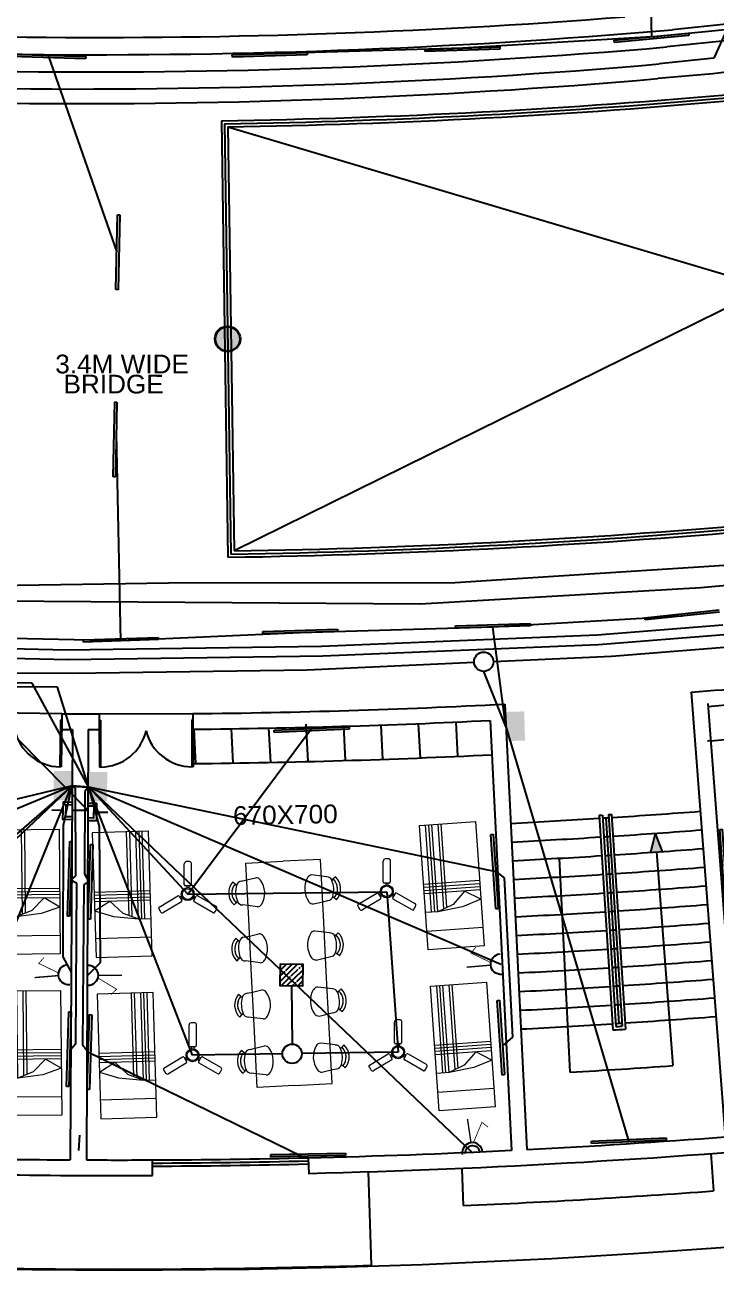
# Model space of a CAD drawing. Header units: inches. Extents: x -221585 to 401252, y -284294 to 332380.
# Drawn here: x 135218 to 136326, y 27239 to 29236 of the extents above; entities that cross this region are included whole.
import ezdxf
from ezdxf.enums import TextEntityAlignment as Align

# ---------------------------------------------------------------- set-up
doc = ezdxf.new("R2010")
doc.units = ezdxf.units.IN
doc.header["$MEASUREMENT"] = 0
doc.linetypes.add('HIDDEN2', pattern=[0.1875, 0.125, -0.0625])
for name, color, linetype in [('A-TEXT', 3, 'Continuous'), ('A_dimension_100', 233, 'Continuous'), ('E-LIGHT', 7, 'Continuous'), ('Power', 7, 'Continuous'), ('UPS', 7, 'Continuous')]:
    doc.layers.add(name, color=color, linetype=linetype)
for name, color, linetype, lineweight in [('ceilingfan', 1, 'Continuous', 15), ('column fa 25', 3, 'Continuous', 35), ('FURN', 56, 'Continuous', 0), ('text', 72, 'HIDDEN2', 5)]:
    doc.layers.add(name, color=color, linetype=linetype, lineweight=lineweight)
doc.styles.add('DIM', font='arial.ttf')
doc.styles.get("Standard").update_dxf_attribs({"font": 'arial.ttf'})

# ---------------------------------------------------------------- blocks, each defined once
blk = doc.blocks.new('d2')
at = {"color": 1, "ltscale": 8}
for p, q in [((-332.772, -186.458, 9945.752), (-332.753, -186.454, 9945.752)), ((-332.628, -187.194, 9945.752), (-332.772, -186.458, 9945.752)), ((-332.609, -187.19, 9945.752), (-332.753, -186.454, 9945.752)), ((-332.753, -186.454, 9945.752), (-332.753, -186.454, 9945.732)), ((-332.753, -186.454, 9945.732), (-332.753, -186.454, 9945.732)), ((-334.226, -186.743, 9945.752), (-334.206, -186.739, 9945.752)), ((-334.082, -187.479, 9945.752), (-334.226, -186.743, 9945.752)), ((-334.062, -187.475, 9945.752), (-334.206, -186.739, 9945.752)), ((-332.628, -187.194, 9945.752), (-332.609, -187.19, 9945.752)), ((-334.063, -187.577, 9945.752), (-332.589, -187.288, 9945.752)), ((-334.082, -187.479, 9945.752), (-334.062, -187.475, 9945.752))]:
    blk.add_line(p, q, dxfattribs=at)
for centre, start, end in [((-332.628, -187.194, 9945.752), 101.092, 178.0402), ((-334.062, -187.475, 9945.752), 24.1438, 101.092)]:
    blk.add_arc(centre, 0.75, start, end, dxfattribs=at)
blk = doc.blocks.new('FREGTET')
at = {"layer": 'FURN', "color": 8}
for p, q in [((-154.994, 109.041, -2766.571), (-155.133, 108.458, -2766.571)), ((-154.118, 108.833, -2766.571), (-154.994, 109.041, -2766.571)), ((-154.698, 109.057, -2766.571), (-154.732, 108.979, -2766.571)), ((-154.698, 109.057, -2766.571), (-154.732, 108.979, -2766.571)), ((-154.66, 109.191, -2766.571), (-154.635, 109.149, -2766.571)), ((-154.66, 109.191, -2766.571), (-154.635, 109.149, -2766.571)), ((-154.617, 109.122, -2766.571), (-154.635, 109.149, -2766.571)), ((-154.617, 109.122, -2766.571), (-154.635, 109.149, -2766.571)), ((-154.369, 109.063, -2766.571), (-154.341, 109.079, -2766.571)), ((-154.369, 109.063, -2766.571), (-154.341, 109.079, -2766.571)), ((-154.3, 109.105, -2766.571), (-154.341, 109.079, -2766.571)), ((-154.3, 109.105, -2766.571), (-154.341, 109.079, -2766.571)), ((-154.732, 108.979, -2766.571), (-154.793, 108.838, -2766.571)), ((-154.34, 108.731, -2766.571), (-154.331, 108.884, -2766.571)), ((-154.331, 108.884, -2766.571), (-154.327, 108.968, -2766.571)), ((-154.331, 108.884, -2766.571), (-154.327, 108.968, -2766.571)), ((-153.243, 108.625, -2766.571), (-154.118, 108.833, -2766.571)), ((-153.822, 108.848, -2766.571), (-153.856, 108.771, -2766.571)), ((-153.822, 108.848, -2766.571), (-153.856, 108.771, -2766.571)), ((-153.784, 108.982, -2766.571), (-153.76, 108.941, -2766.571)), ((-153.784, 108.982, -2766.571), (-153.76, 108.941, -2766.571)), ((-153.742, 108.914, -2766.571), (-153.76, 108.941, -2766.571)), ((-153.742, 108.914, -2766.571), (-153.76, 108.941, -2766.571)), ((-153.493, 108.854, -2766.571), (-153.465, 108.871, -2766.571)), ((-153.493, 108.854, -2766.571), (-153.465, 108.871, -2766.571)), ((-153.425, 108.897, -2766.571), (-153.465, 108.871, -2766.571)), ((-153.425, 108.897, -2766.571), (-153.465, 108.871, -2766.571)), ((-153.856, 108.771, -2766.571), (-153.917, 108.63, -2766.571)), ((-153.464, 108.523, -2766.571), (-153.456, 108.676, -2766.571)), ((-153.456, 108.676, -2766.571), (-153.451, 108.76, -2766.571)), ((-153.456, 108.676, -2766.571), (-153.451, 108.76, -2766.571)), ((-152.367, 108.417, -2766.571), (-153.243, 108.625, -2766.571)), ((-152.946, 108.64, -2766.571), (-152.98, 108.563, -2766.571)), ((-152.946, 108.64, -2766.571), (-152.98, 108.563, -2766.571)), ((-152.908, 108.774, -2766.571), (-152.884, 108.732, -2766.571)), ((-152.908, 108.774, -2766.571), (-152.884, 108.732, -2766.571)), ((-152.866, 108.705, -2766.571), (-152.884, 108.732, -2766.571)), ((-152.866, 108.705, -2766.571), (-152.884, 108.732, -2766.571)), ((-152.618, 108.646, -2766.571), (-152.59, 108.663, -2766.571)), ((-152.618, 108.646, -2766.571), (-152.59, 108.663, -2766.571)), ((-152.549, 108.689, -2766.571), (-152.59, 108.663, -2766.571)), ((-152.549, 108.689, -2766.571), (-152.59, 108.663, -2766.571)), ((-155.271, 107.874, -2766.571), (-155.133, 108.458, -2766.571)), ((-152.98, 108.563, -2766.571), (-153.042, 108.422, -2766.571)), ((-152.589, 108.314, -2766.571), (-152.58, 108.468, -2766.571)), ((-152.58, 108.468, -2766.571), (-152.576, 108.552, -2766.571)), ((-152.58, 108.468, -2766.571), (-152.576, 108.552, -2766.571)), ((-151.491, 108.209, -2766.571), (-152.367, 108.417, -2766.571)), ((-152.071, 108.432, -2766.571), (-152.105, 108.355, -2766.571)), ((-152.071, 108.432, -2766.571), (-152.105, 108.354, -2766.571)), ((-152.033, 108.566, -2766.571), (-152.008, 108.524, -2766.571)), ((-152.033, 108.566, -2766.571), (-152.008, 108.524, -2766.571)), ((-151.991, 108.497, -2766.571), (-152.008, 108.524, -2766.571)), ((-151.991, 108.497, -2766.571), (-152.008, 108.524, -2766.571)), ((-151.742, 108.438, -2766.571), (-151.714, 108.454, -2766.571)), ((-151.742, 108.438, -2766.571), (-151.714, 108.454, -2766.571)), ((-151.674, 108.481, -2766.571), (-151.714, 108.454, -2766.571)), ((-151.674, 108.481, -2766.571), (-151.714, 108.454, -2766.571)), ((-152.105, 108.355, -2766.571), (-152.166, 108.214, -2766.571)), ((-151.713, 108.106, -2766.571), (-151.705, 108.259, -2766.571)), ((-151.705, 108.259, -2766.571), (-151.7, 108.344, -2766.571)), ((-151.705, 108.259, -2766.571), (-151.7, 108.344, -2766.571)), ((-151.63, 107.625, -2766.571), (-151.491, 108.209, -2766.571)), ((-154.396, 107.666, -2766.571), (-155.271, 107.874, -2766.571)), ((-155.014, 107.727, -2766.571), (-155.009, 107.812, -2766.571)), ((-155.014, 107.727, -2766.571), (-155.009, 107.811, -2766.571)), ((-155.009, 107.811, -2766.571), (-155.001, 107.965, -2766.571)), ((-154.547, 107.857, -2766.571), (-154.609, 107.716, -2766.571)), ((-155.04, 107.59, -2766.571), (-154.999, 107.617, -2766.571)), ((-155.04, 107.59, -2766.571), (-154.999, 107.617, -2766.571)), ((-154.971, 107.633, -2766.571), (-154.999, 107.617, -2766.571)), ((-154.971, 107.633, -2766.571), (-154.999, 107.617, -2766.571)), ((-154.609, 107.716, -2766.571), (-154.643, 107.639, -2766.571)), ((-154.609, 107.716, -2766.571), (-154.643, 107.639, -2766.571)), ((-153.52, 107.458, -2766.571), (-154.396, 107.666, -2766.571)), ((-154.138, 107.519, -2766.571), (-154.133, 107.603, -2766.571)), ((-154.138, 107.519, -2766.571), (-154.133, 107.603, -2766.571)), ((-154.133, 107.603, -2766.571), (-154.125, 107.756, -2766.571)), ((-153.672, 107.649, -2766.571), (-153.733, 107.508, -2766.571)), ((-151.63, 107.625, -2766.571), (-151.769, 107.041, -2766.571)), ((-154.723, 107.574, -2766.571), (-154.705, 107.547, -2766.571)), ((-154.723, 107.574, -2766.571), (-154.705, 107.547, -2766.571)), ((-154.681, 107.505, -2766.571), (-154.705, 107.547, -2766.571)), ((-154.681, 107.505, -2766.571), (-154.705, 107.547, -2766.571)), ((-154.164, 107.382, -2766.571), (-154.124, 107.408, -2766.571)), ((-154.164, 107.382, -2766.571), (-154.124, 107.408, -2766.571)), ((-154.096, 107.425, -2766.571), (-154.124, 107.408, -2766.571)), ((-154.096, 107.425, -2766.571), (-154.124, 107.408, -2766.571)), ((-153.733, 107.508, -2766.571), (-153.767, 107.431, -2766.571)), ((-153.733, 107.508, -2766.571), (-153.767, 107.431, -2766.571)), ((-152.645, 107.249, -2766.571), (-153.52, 107.458, -2766.571)), ((-153.258, 107.395, -2766.571), (-153.249, 107.548, -2766.571)), ((-152.796, 107.441, -2766.571), (-152.858, 107.3, -2766.571)), ((-153.847, 107.366, -2766.571), (-153.83, 107.338, -2766.571)), ((-153.847, 107.366, -2766.571), (-153.83, 107.338, -2766.571)), ((-153.805, 107.297, -2766.571), (-153.83, 107.338, -2766.571)), ((-153.805, 107.297, -2766.571), (-153.83, 107.338, -2766.571)), ((-153.289, 107.174, -2766.571), (-153.248, 107.2, -2766.571)), ((-153.289, 107.174, -2766.571), (-153.248, 107.2, -2766.571)), ((-153.262, 107.311, -2766.571), (-153.258, 107.395, -2766.571)), ((-153.262, 107.311, -2766.571), (-153.258, 107.395, -2766.571)), ((-153.22, 107.216, -2766.571), (-153.248, 107.2, -2766.571)), ((-153.22, 107.216, -2766.571), (-153.248, 107.2, -2766.571)), ((-152.858, 107.3, -2766.571), (-152.892, 107.223, -2766.571)), ((-152.858, 107.3, -2766.571), (-152.892, 107.223, -2766.571)), ((-151.769, 107.041, -2766.571), (-152.645, 107.249, -2766.571)), ((-152.382, 107.187, -2766.571), (-152.374, 107.34, -2766.571)), ((-151.921, 107.233, -2766.571), (-151.982, 107.092, -2766.571)), ((-152.972, 107.157, -2766.571), (-152.954, 107.13, -2766.571)), ((-152.972, 107.157, -2766.571), (-152.954, 107.13, -2766.571)), ((-152.93, 107.089, -2766.571), (-152.954, 107.13, -2766.571)), ((-152.93, 107.089, -2766.571), (-152.954, 107.13, -2766.571)), ((-152.387, 107.103, -2766.571), (-152.382, 107.187, -2766.571)), ((-152.387, 107.103, -2766.571), (-152.382, 107.187, -2766.571)), ((-152.345, 107.008, -2766.571), (-152.373, 106.992, -2766.571)), ((-152.345, 107.008, -2766.571), (-152.373, 106.992, -2766.571)), ((-151.982, 107.092, -2766.571), (-152.016, 107.014, -2766.571)), ((-151.982, 107.092, -2766.571), (-152.016, 107.014, -2766.571)), ((-152.413, 106.966, -2766.571), (-152.373, 106.992, -2766.571)), ((-152.413, 106.966, -2766.571), (-152.373, 106.992, -2766.571)), ((-152.096, 106.949, -2766.571), (-152.078, 106.922, -2766.571)), ((-152.096, 106.949, -2766.571), (-152.078, 106.922, -2766.571)), ((-152.054, 106.88, -2766.571), (-152.078, 106.922, -2766.571)), ((-152.054, 106.88, -2766.571), (-152.078, 106.922, -2766.571))]:
    blk.add_line(p, q, dxfattribs=at)
for centre, radius, start, end in [((-154.525, 108.959, -2766.571), 0.268, 33.0269, 120.2325), ((-154.525, 108.959, -2766.571), 0.268, 33.0269, 120.2325), ((-154.615, 109.037, -2766.571), 0.0847, 91.5148, 166.6297), ((-154.615, 109.037, -2766.571), 0.0847, 91.5148, 166.6297), ((-154.525, 108.959, -2766.571), 0.219, 33.0269, 120.2325), ((-154.525, 108.959, -2766.571), 0.219, 46.2775, 120.2325), ((-154.576, 108.746, -2766.571), 0.378, 56.8909, 96.3685), ((-154.576, 108.746, -2766.571), 0.378, 56.8909, 96.3685), ((-154.409, 108.988, -2766.571), 0.0847, 346.6297, 61.7447), ((-154.409, 108.988, -2766.571), 0.0847, 346.6297, 61.7447), ((-153.649, 108.751, -2766.571), 0.268, 33.0269, 120.2325), ((-153.649, 108.751, -2766.571), 0.268, 33.0269, 120.2325), ((-154.711, 108.819, -2766.571), 0.0847, 166.6297, 224.3988), ((-154.711, 108.819, -2766.571), 0.0847, 166.6297, 224.3988), ((-153.74, 108.829, -2766.571), 0.0847, 91.5148, 166.6297), ((-153.74, 108.829, -2766.571), 0.0847, 91.5148, 166.6297), ((-153.649, 108.751, -2766.571), 0.219, 33.0269, 120.2325), ((-153.649, 108.751, -2766.571), 0.219, 46.2775, 120.2325), ((-153.7, 108.538, -2766.571), 0.378, 56.8909, 96.3685), ((-153.7, 108.538, -2766.571), 0.378, 56.8909, 96.3685), ((-153.534, 108.78, -2766.571), 0.0847, 346.6297, 61.7447), ((-153.534, 108.78, -2766.571), 0.0847, 346.6297, 61.7447), ((-152.774, 108.543, -2766.571), 0.268, 33.0269, 120.2325), ((-152.774, 108.543, -2766.571), 0.268, 33.0269, 120.2325), ((-154.512, 109.013, -2766.571), 0.363, 224.3988, 288.8607), ((-154.512, 109.013, -2766.571), 0.363, 224.3988, 288.8607), ((-154.422, 108.75, -2766.571), 0.0847, 288.8607, 346.6297), ((-154.422, 108.75, -2766.571), 0.0847, 288.8607, 346.6297), ((-153.835, 108.611, -2766.571), 0.0847, 166.6297, 224.3988), ((-153.835, 108.611, -2766.571), 0.0847, 166.6297, 224.3988), ((-152.864, 108.621, -2766.571), 0.0847, 91.5148, 166.6297), ((-152.864, 108.621, -2766.571), 0.0847, 91.5148, 166.6297), ((-152.774, 108.543, -2766.571), 0.219, 33.0269, 120.2325), ((-152.774, 108.543, -2766.571), 0.219, 46.2775, 120.2325), ((-152.824, 108.33, -2766.571), 0.378, 56.8909, 96.3685), ((-152.824, 108.33, -2766.571), 0.378, 56.8909, 96.3685), ((-152.658, 108.572, -2766.571), 0.0847, 346.6297, 61.7447), ((-152.658, 108.572, -2766.571), 0.0847, 346.6297, 61.7447), ((-151.898, 108.335, -2766.571), 0.268, 33.0269, 120.2325), ((-151.898, 108.335, -2766.571), 0.268, 33.0269, 120.2325), ((-153.636, 108.805, -2766.571), 0.363, 224.3988, 288.8607), ((-153.636, 108.805, -2766.571), 0.363, 224.3988, 288.8607), ((-153.547, 108.542, -2766.571), 0.0847, 288.8607, 346.6297), ((-153.547, 108.542, -2766.571), 0.0847, 288.8607, 346.6297), ((-152.959, 108.403, -2766.571), 0.0847, 166.6297, 224.3988), ((-152.959, 108.403, -2766.571), 0.0847, 166.6297, 224.3988), ((-151.988, 108.413, -2766.571), 0.0847, 91.5148, 166.6297), ((-151.988, 108.413, -2766.571), 0.0847, 91.5148, 166.6297), ((-151.898, 108.335, -2766.571), 0.219, 33.0269, 120.2325), ((-151.898, 108.335, -2766.571), 0.219, 46.2775, 120.2325), ((-151.949, 108.122, -2766.571), 0.378, 56.8909, 96.3685), ((-151.949, 108.122, -2766.571), 0.378, 56.8909, 96.3685), ((-151.782, 108.364, -2766.571), 0.0847, 346.6297, 61.7447), ((-151.782, 108.364, -2766.571), 0.0847, 346.6297, 61.7447), ((-152.761, 108.597, -2766.571), 0.363, 224.3988, 288.8607), ((-152.761, 108.597, -2766.571), 0.363, 224.3988, 288.8607), ((-152.671, 108.334, -2766.571), 0.0847, 288.8607, 346.6297), ((-152.671, 108.334, -2766.571), 0.0847, 288.8607, 346.6297), ((-152.084, 108.194, -2766.571), 0.0847, 166.6297, 224.3988), ((-152.084, 108.194, -2766.571), 0.0847, 166.6297, 224.3988), ((-154.918, 107.945, -2766.571), 0.0847, 108.8607, 166.6297), ((-154.918, 107.945, -2766.571), 0.0847, 108.8607, 166.6297), ((-154.828, 107.682, -2766.571), 0.363, 44.3988, 108.8607), ((-154.828, 107.682, -2766.571), 0.363, 44.3988, 108.8607), ((-151.885, 108.389, -2766.571), 0.363, 224.3988, 288.8607), ((-151.885, 108.389, -2766.571), 0.363, 224.3988, 288.8607), ((-151.795, 108.126, -2766.571), 0.0847, 288.8607, 346.6297), ((-151.795, 108.126, -2766.571), 0.0847, 288.8607, 346.6297), ((-154.63, 107.876, -2766.571), 0.0847, 346.6297, 44.3988), ((-154.63, 107.876, -2766.571), 0.0847, 346.6297, 44.3988), ((-154.043, 107.737, -2766.571), 0.0847, 108.8607, 166.6297), ((-154.043, 107.737, -2766.571), 0.0847, 108.8607, 166.6297), ((-153.953, 107.474, -2766.571), 0.363, 44.3988, 108.8607), ((-153.953, 107.474, -2766.571), 0.363, 44.3988, 108.8607), ((-154.931, 107.707, -2766.571), 0.0847, 166.6297, 241.7447), ((-154.931, 107.707, -2766.571), 0.0847, 166.6297, 241.7447), ((-154.816, 107.736, -2766.571), 0.219, 213.0269, 300.2325), ((-154.816, 107.736, -2766.571), 0.219, 213.0269, 286.9819), ((-154.765, 107.949, -2766.571), 0.378, 236.8909, 276.3685), ((-154.765, 107.949, -2766.571), 0.378, 236.8909, 276.3685), ((-154.725, 107.658, -2766.571), 0.0847, 271.5148, 346.6297), ((-154.725, 107.658, -2766.571), 0.0847, 271.5148, 346.6297), ((-153.754, 107.668, -2766.571), 0.0847, 346.6297, 44.3988), ((-153.754, 107.668, -2766.571), 0.0847, 346.6297, 44.3988), ((-153.167, 107.529, -2766.571), 0.0847, 108.8607, 166.6297), ((-153.167, 107.529, -2766.571), 0.0847, 108.8607, 166.6297), ((-153.077, 107.266, -2766.571), 0.363, 44.3988, 108.8607), ((-153.077, 107.266, -2766.571), 0.363, 44.3988, 108.8607), ((-154.816, 107.736, -2766.571), 0.268, 213.0269, 300.2325), ((-154.816, 107.736, -2766.571), 0.268, 213.0269, 300.2325), ((-154.056, 107.499, -2766.571), 0.0847, 166.6297, 241.7447), ((-154.056, 107.499, -2766.571), 0.0847, 166.6297, 241.7447), ((-153.94, 107.528, -2766.571), 0.219, 213.0269, 300.2325), ((-153.94, 107.528, -2766.571), 0.219, 213.0269, 286.9819), ((-153.889, 107.741, -2766.571), 0.378, 236.8909, 276.3685), ((-153.889, 107.741, -2766.571), 0.378, 236.8909, 276.3685), ((-153.85, 107.45, -2766.571), 0.0847, 271.5148, 346.6297), ((-153.85, 107.45, -2766.571), 0.0847, 271.5148, 346.6297), ((-152.879, 107.46, -2766.571), 0.0847, 346.6297, 44.3988), ((-152.879, 107.46, -2766.571), 0.0847, 346.6297, 44.3988), ((-152.291, 107.321, -2766.571), 0.0847, 108.8607, 166.6297), ((-152.291, 107.321, -2766.571), 0.0847, 108.8607, 166.6297), ((-152.202, 107.058, -2766.571), 0.363, 44.3988, 108.8607), ((-152.202, 107.058, -2766.571), 0.363, 44.3988, 108.8607), ((-153.94, 107.528, -2766.571), 0.268, 213.0269, 300.2325), ((-153.94, 107.528, -2766.571), 0.268, 213.0269, 300.2325), ((-153.18, 107.291, -2766.571), 0.0847, 166.6297, 241.7447), ((-153.18, 107.291, -2766.571), 0.0847, 166.6297, 241.7447), ((-153.064, 107.32, -2766.571), 0.219, 213.0269, 300.2325), ((-153.064, 107.32, -2766.571), 0.219, 213.0269, 286.9819), ((-153.014, 107.533, -2766.571), 0.378, 236.8909, 276.3685), ((-153.014, 107.533, -2766.571), 0.378, 236.8909, 276.3685), ((-152.974, 107.242, -2766.571), 0.0847, 271.5148, 346.6297), ((-152.974, 107.242, -2766.571), 0.0847, 271.5148, 346.6297), ((-152.003, 107.252, -2766.571), 0.0847, 346.6297, 44.3988), ((-152.003, 107.252, -2766.571), 0.0847, 346.6297, 44.3988), ((-153.064, 107.32, -2766.571), 0.268, 213.0269, 300.2325), ((-153.064, 107.32, -2766.571), 0.268, 213.0269, 300.2325), ((-152.304, 107.083, -2766.571), 0.0847, 166.6297, 241.7447), ((-152.304, 107.083, -2766.571), 0.0847, 166.6297, 241.7447), ((-152.138, 107.325, -2766.571), 0.378, 236.8909, 276.3685), ((-152.138, 107.325, -2766.571), 0.378, 236.8909, 276.3685), ((-152.098, 107.034, -2766.571), 0.0847, 271.5148, 346.6297), ((-152.098, 107.034, -2766.571), 0.0847, 271.5148, 346.6297), ((-152.189, 107.112, -2766.571), 0.268, 213.0269, 300.2325), ((-152.189, 107.112, -2766.571), 0.268, 213.0269, 300.2325), ((-152.189, 107.112, -2766.571), 0.219, 213.0269, 300.2325), ((-152.189, 107.112, -2766.571), 0.219, 213.0269, 286.9819)]:
    blk.add_arc(centre, radius, start, end, dxfattribs=at)
blk = doc.blocks.new('A$C25933C84')
at = {"color": 8, "linetype": 'Continuous'}
for p, q in [((0, 0.9), (2, 0.9)), ((0, 0), (0, 0.9)), ((0.3, 0.9), (0.3, 0)), ((0.6, 0.7), (0.6, 0.9)), ((2, 0.9), (2, 0)), ((0.65, 0.3), (0.6, 0.7)), ((0.7, 0.45), (0.6, 0.7)), ((0.9, 0.25), (0.7, 0.45)), ((0.75, 0), (0.65, 0.3)), ((0.75, 0), (0.9, 0.25)), ((2, 0), (0, 0))]:
    blk.add_line(p, q, dxfattribs=at)
at = {"color": 8}
for p, q in [((0.6, 0.8), (2, 0.8)), ((0.9, 0), (0.9, 0.9)), ((0.95, 0), (0.95, 0.9)), ((1, 0), (1, 0.9)), ((1.05, 0), (1.05, 0.9)), ((0.6, 0.75), (2, 0.75)), ((0.6, 0.7), (2, 0.7)), ((0.64, 0.6), (2, 0.6)), ((0.66, 0.55), (2, 0.55))]:
    blk.add_line(p, q, dxfattribs=at)
blk = doc.blocks.new('xfggsdr')
at = {"color": 8, "extrusion": (3.15e-14, 5.7e-15, -1), "xscale": 99.99999999999996, "yscale": 99.99999999999996, "zscale": -100, "rotation": 275.7220156941657}
blk.add_blockref('FREGTET', (-154932.6, -31689.1, -276657.1), dxfattribs=at)
at = {"layer": 'FURN', "color": 8, "extrusion": (-1.83e-14, -1.1e-15, -1), "xscale": -99.99999999999996, "yscale": 99.99999999999996, "zscale": -99.99999999999996, "rotation": 261.1379053757277}
for p in [(-146010.8, -15268.6, 0), (-146050.6, -15524, 0)]:
    blk.add_blockref('A$C25933C84', p, dxfattribs=at)
at = {"layer": 'FURN', "color": 8, "extrusion": (1.79e-14, 3.8e-15, -1), "xscale": 99.99999999999994, "yscale": 99.99999999999994, "zscale": -100, "rotation": 83.41111061605987}
for p in [(-145396, -15364.4, 0), (-145425.7, -15621.1, 0)]:
    blk.add_blockref('A$C25933C84', p, dxfattribs=at)
blk = doc.blocks.new('FEGREGRE')
at = {"color": 20, "ltscale": 10}
for p, q in [((354919.5, 113739.9, 0.4), (354923.9, 113680.1, 0.4)), ((354370.2, 113710.8, 0.8), (354374.9, 113560.9, 0.8)), ((354520.2, 113714.9, 0.4), (354522.7, 113656.5, 0.4))]:
    blk.add_line(p, q, dxfattribs=at)
for centre, radius, start, end in [((353970.3, 126473.1, 0.4), 12828.5, 272.46779, 274.263), ((353970.4, 126424.6, 0.8), 12870, 268.1974, 271.80135)]:
    blk.add_arc(centre, radius, start, end, dxfattribs=at)
blk = doc.blocks.new('dffa')
at = {"layer": 'column fa 25', "ltscale": 10}
h = blk.add_hatch(color=3, dxfattribs=at)
h.set_gradient(color1=(141, 141, 141), color2=(145, 145, 145), one_color=1, tint=0.57, name='CYLINDER')
h.paths.add_polyline_path([(173919.9, 119465, 1), (173879.9, 119465, 1)])
at = {"layer": 'column fa 25', "color": 3, "ltscale": 10}
blk.add_circle((173899.9, 119465), 20, dxfattribs=at)
blk = doc.blocks.new('Fan')
at = {"color": 6}
for p, q in [((-5.8, 15.7), (-5.8, 48.4)), ((5.2, 50.1), (5.2, 15.7)), ((3.5, 14), (-4.1, 14)), ((-1.9, 14), (-1.9, 10.8)), ((1.5, 14), (1.5, 10.8)), ((-45.2, -19.5), (-15.9, -1.9)), ((-10.2, -11.4), (-38.2, -28.2)), ((-13.6, -2.5), (-9.7, -9)), ((-12.6, -4.2), (-9.9, -2.6)), ((-10.8, -7.1), (-8.1, -5.5)), ((10.3, -7.3), (7.6, -5.8)), ((12, -4.4), (9.3, -2.8)), ((9.4, -9.1), (13.2, -2.4)), ((39.7, -28.3), (10, -11.4)), ((15.5, -1.8), (43.8, -18))]:
    blk.add_line(p, q, dxfattribs=at)
for centre, radius in [((-0.2, 0.8), 10.2), ((-0.2, 0.9), 8.5)]:
    blk.add_circle(centre, radius, dxfattribs=at)
for centre, radius, start, end in [((-2.4, 48.4), 3.4, 92.735, 180), ((-0.2, 0.9), 51, 85.7207, 92.735), ((3.5, 50.1), 1.7, 0, 85.7207), ((-4.1, 15.7), 1.7, 180, 270), ((3.5, 15.7), 1.7, 270, 0), ((-44.4, -21), 1.7, 120.9808, 206.3239), ((-15, -3.4), 1.7, 30.9808, 120.9808), ((-11.1, -9.9), 1.7, 300.9808, 30.9808), ((10.8, -9.9), 1.7, 150.2708, 240.2708), ((14.6, -3.3), 1.7, 60.2708, 150.2708), ((42.1, -20.9), 3.4, 332.7215, 60.2708), ((-0.2, 0.9), 51, 206.3239, 213.3255), ((-40, -25.3), 3.4, 213.3255, 300.9808), ((40.6, -26.9), 1.7, 240.2708, 325.7165), ((-0.2, 0.9), 51, 325.7165, 332.7215)]:
    blk.add_arc(centre, radius, start, end, dxfattribs=at)
blk = doc.blocks.new('light')
at = {"color": 5}
for p, q in [((112625.2, 38871.2), (112742.5, 38895.9)), ((112743.3, 38892.3), (112625.9, 38867.6)), ((112742.5, 38895.9), (112743.3, 38892.3)), ((112625.9, 38867.6), (112625.2, 38871.2))]:
    blk.add_line(p, q, dxfattribs=at)
blk = doc.blocks.new('16A')
at = {"layer": 'E-LIGHT', "color": 1}
for points, const_width in [([(5916857, -1642748), (5916861, -1642952)], 11.7), ([(5916882, -1642953), (5916975, -1642791), (5917021, -1642838)], 6.64)]:
    blk.add_lwpolyline(points, dxfattribs=dict(at, const_width=const_width))
for centre, radius, start, end in [((5916862, -1643039), 87.4, 0.9898, 180.9898), ((5916863, -1643043), 64.6, 4.2725, 175.7579)]:
    blk.add_arc(centre, radius, start, end, dxfattribs=at)
blk = doc.blocks.new('ups 6A')
at = {"layer": 'E-LIGHT', "color": 4}
for points, const_width in [([(5905667, -1658491), (5905670, -1658287)], 11.7), ([(5905692, -1658286), (5905785, -1658448), (5905831, -1658401)], 6.64)]:
    blk.add_lwpolyline(points, dxfattribs=dict(at, const_width=const_width))
blk.add_arc((5905672, -1658200), 87.4, 179.0102, 359.0102, dxfattribs=at)

msp = doc.modelspace()

# ---------------------------------------------------------------- hatches: boundary and pattern name
at = {"ltscale": 8}
h = msp.add_hatch(color=2, dxfattribs=at)
h.dxf.hatch_style = 1
h.paths.add_polyline_path([(136228.1, 27939.5), (136239.7, 27910.2, -0.000385), (136220.8, 27908.9)])
at = {"ltscale": 10}
h = msp.add_hatch(dxfattribs=at)
h.set_pattern_fill('ANSI35', color=1, scale=50, angle=-0.672)
h.set_pattern_definition([(44.3280176, (-21660.765, -152516.693), (-8.7345647, 8.94188905), []), (44.3280176, (-21651.927, -152516.797), (-8.7345647, 8.94188905), [15.625, -3.125, 0, -3.125])])
h.paths.add_polyline_path([(135662.9, 27694.5), (135663.4, 27730), (135627.9, 27730.4), (135627.4, 27694.9)])

# ---------------------------------------------------------------- linework, layer by layer
at = {"color": 144}
for p, q in [((136479.6, 29532.1, 0), (136322.5, 29182)), ((136624.1, 29266, 0.1), (136255.8, 29227.8, 0.1)), ((137192.8, 29261.4), (136320.8, 29157.3)), ((136322.5, 29182, 0.1), (136234.8, 29172.9, 0.1)), ((136320.8, 29157.3), (136232.3, 29149.4)), ((136696.9, 28392.2), (135907.7, 28341.2)), ((136704.1, 28370.4, 0), (136301.5, 28333.1, 0)), ((135448.3, 28340.5), (135167.9, 28336.5)), ((135907.7, 28341.2), (135448.3, 28340.5)), ((136301.5, 28333.1, 0), (135851.4, 28306.9, 0)), ((135851.4, 28306.9, 0), (135172.6, 28311.5, 0)), ((135319, 27976.6, 0), (135002.7, 28296.6)), ((136338.8, 28257.6), (136137.4, 28241.6)), ((136460.9, 28247.5, 0), (136158.3, 28223, 0)), ((136137.4, 28241.6), (135695.6, 28223.5)), ((135287.2, 28217.8), (134923.5, 28226.1)), ((135695.6, 28223.5), (135287.2, 28217.8)), ((135937.9, 28213.2, 0), (135670.2, 28201.3, 0)), ((136158.3, 28223, 0), (135968.9, 28214.6, 0)), ((135294.5, 28195.7, 0), (135028.6, 28197.1, 0)), ((135670.2, 28201.3, 0), (135294.5, 28195.7, 0)), ((135989, 28110.8, 0), (135953.4, 28199.1, 0)), ((135270, 28174, 0), (135004.1, 28175.3)), ((135319.8, 28014.3, 0), (135270, 28174, 0)), ((135294.3, 28016, 0), (135319.8, 28014.3, 0)), ((135293.7, 27976.7, 0), (135319, 27976.6, 0))]:
    msp.add_line(p, q, dxfattribs=at)
at = {"color": 1}
for p, q in [((136218.6, 29360.5, 0.4), (136222.3, 29216.6, -2.2)), ((135989, 28110.8, 0), (135968.3, 28270.2, 0)), ((135293.9, 28015.6, 0), (134629.3, 27856.8, 0)), ((135294.3, 28016, 0), (135117.7, 27849.4, 0.4)), ((135120.2, 27590.9, 0.4), (135292.7, 28015.3, 0)), ((135294.3, 28016, 0), (135298.6, 28012)), ((135298.6, 28012), (135299.3, 27871.6)), ((135319.8, 28014.3, 0), (135479.1, 27842.1, 0.4)), ((135486.9, 27583.8, 0.4), (135319.8, 28014.3, 0)), ((135319.8, 28014.3, 0), (135972.6, 27878.2, -0.4)), ((135314.1, 28006.7), (135313.5, 27874.6)), ((135299.3, 27871.6), (135291.6, 27865, 0)), ((135313.5, 27874.6), (135321.1, 27861.9, 0))]:
    msp.add_line(p, q, dxfattribs=at)
at = {"color": 6}
for p, q in [((136222.3, 29216.6, -2.2), (136642.3, 29257.7, -2.2)), ((136222.3, 29216.6, -2.2), (135919.3, 29198.3, -0.4)), ((134951, 29200.7, -0.4), (135255.5, 29186.7, -0.4)), ((135255.5, 29186.7, -0.4), (135365.2, 28871.1, 0.4)), ((135919.3, 29198.3, -0.4), (135610.3, 29189.3, -0.4)), ((135372, 28248.1, 0), (135364.6, 28580.3, 0.4)), ((136271.6, 28287.8, 0), (135968.3, 28270.2, 0)), ((135968.3, 28270.2, 0), (135659.3, 28261.2, 0)), ((135372, 28248.1, 0), (135118.2, 28253.7, 0)), ((135659.3, 28261.2, 0), (135372, 28248.1, 0)), ((135989, 28110.8, 0), (136186.2, 27445, 0)), ((135479.1, 27842.1, 0.4), (135677.5, 28107.4, 0)), ((135319.8, 28014.3, 0), (135314.1, 28006.7)), ((135972.6, 27878.2, -0.4), (135986, 27868.3)), ((135986, 27868.3), (135999.8, 27612.8)), ((135291.6, 27865, 0), (135300.7, 27859.9)), ((135300.7, 27859.9), (135299.1, 27601.7)), ((135312.6, 27856.8, 0), (135310.1, 27600.6)), ((135321.1, 27861.9, 0), (135312.6, 27856.8, 0)), ((135479.1, 27842.1, 0.4), (135798.3, 27845.6, 0.4)), ((135798.3, 27845.6, 0.4), (135816.1, 27588.6, 0.4)), ((135645.2, 27694.7, 0.4), (135646.3, 27601.7, 0.4)), ((135999.8, 27612.8), (135983.6, 27598.8, -0.4)), ((135299.1, 27601.7), (135291.4, 27593.2, 0)), ((135310.1, 27600.6), (135319.8, 27588.9, 0)), ((135319.8, 27588.9, 0), (135661.7, 27421.8, 0)), ((135816.1, 27588.6, 0.4), (135661.8, 27586.4, 0.4)), ((135630.8, 27585.9, 0.4), (135486.9, 27583.8, 0.4))]:
    msp.add_line(p, q, dxfattribs=at)
at = {"color": 3}
for p, q in [((136615.4, 29238.4, 0.1), (136247.1, 29200.2, 0.1)), ((136336.7, 28273.2), (136135.2, 28257.2)), ((136135.2, 28257.2), (135693.5, 28239.1)), ((135285.1, 28233.4), (134921.4, 28241.7)), ((135693.5, 28239.1), (135285.1, 28233.4)), ((135229.6, 28180, 0), (134926.2, 28186.9, 0)), ((135319.8, 28014.3, 0), (135229.6, 28180, 0)), ((135294.3, 28016, 0), (134625.8, 27437.4, 0)), ((135292.7, 28015.3, 0), (135319.1, 28013.4, 0)), ((135319.8, 28014.3, 0), (135935.4, 27427.1, 0.4))]:
    msp.add_line(p, q, dxfattribs=at)
at = {"color": 5}
for p, q in [((136162.6, 29211.2, -2.2), (136282, 29222.1, -2.2)), ((136163, 29207.5, -2.2), (136162.6, 29211.2, -2.2)), ((136282.4, 29218.5, -2.2), (136163, 29207.5, -2.2)), ((136282, 29222.1, -2.2), (136282.4, 29218.5, -2.2)), ((135195.6, 29188.6, -0.4), (135315.5, 29184.8, -0.4)), ((135550.4, 29187.4, -0.4), (135670.2, 29191.2, -0.4)), ((135550.5, 29183.8, -0.4), (135550.4, 29187.4, -0.4)), ((135670.3, 29187.5, -0.4), (135550.5, 29183.8, -0.4)), ((135670.2, 29191.2, -0.4), (135670.3, 29187.5, -0.4)), ((135859.4, 29196.4, -0.4), (135979.2, 29200.2, -0.4)), ((135859.5, 29192.8, -0.4), (135859.4, 29196.4, -0.4)), ((135979.3, 29196.5, -0.4), (135859.5, 29192.8, -0.4)), ((135979.2, 29200.2, -0.4), (135979.3, 29196.5, -0.4)), ((135315.3, 29181.1, -0.4), (135195.5, 29184.9, -0.4)), ((135315.5, 29184.8, -0.4), (135315.3, 29181.1, -0.4)), ((135364, 28811.2, 0.4), (135366.4, 28931, 0.4)), ((135366.4, 28931, 0.4), (135370.1, 28931, 0.4)), ((135370.1, 28931, 0.4), (135367.7, 28811.1, 0.4)), ((135367.7, 28811.1, 0.4), (135364, 28811.2, 0.4)), ((135359.5, 28511.2, 0.4), (135362, 28631.1, 0.4)), ((135362, 28631.1, 0.4), (135365.6, 28631, 0.4)), ((135365.6, 28631, 0.4), (135363.2, 28511.1, 0.4)), ((135363.2, 28511.1, 0.4), (135359.5, 28511.2, 0.4)), ((136211.6, 28285.2, 0), (136330.9, 28297.7, 0)), ((136331.2, 28294, 0), (136212, 28281.6, 0)), ((135908.2, 28272, 0), (136028.1, 28275.7, 0)), ((135908.4, 28268.3, 0), (135908.2, 28272, 0)), ((136028.2, 28272.1, 0), (135908.4, 28268.3, 0)), ((136028.1, 28275.7, 0), (136028.2, 28272.1, 0)), ((136212, 28281.6, 0), (136211.6, 28285.2, 0)), ((135312, 28249.9, 0), (135431.8, 28253.6, 0)), ((135312.1, 28246.2, 0), (135312, 28249.9, 0)), ((135432, 28250, 0), (135312.1, 28246.2, 0)), ((135431.8, 28253.6, 0), (135432, 28250, 0)), ((135599.2, 28263, 0), (135719.1, 28266.7, 0)), ((135599.4, 28259.3, 0), (135599.2, 28263, 0)), ((135719.2, 28263.1, 0), (135599.4, 28259.3, 0)), ((135719.1, 28266.7, 0), (135719.2, 28263.1, 0)), ((135617.6, 28104.7, 0), (135737.4, 28110.1, 0)), ((135737.4, 28110.1, 0), (135737.5, 28106.4, 0)), ((135617.8, 28101, 0), (135617.6, 28104.7, 0)), ((135737.5, 28106.4, 0), (135617.8, 28101, 0)), ((136126.2, 27446, 0), (136246, 27451.4, 0)), ((136246, 27451.4, 0), (136246.1, 27447.7, 0)), ((136126.4, 27442.3, 0), (136126.2, 27446, 0)), ((136246.1, 27447.7, 0), (136126.4, 27442.3, 0)), ((135612.2, 27424.7, 0), (135732.1, 27426.5, 0)), ((135612.3, 27421.1, 0), (135612.2, 27424.7, 0)), ((135732.1, 27422.8, 0), (135612.3, 27421.1, 0)), ((135732.1, 27426.5, 0), (135732.1, 27422.8, 0))]:
    msp.add_line(p, q, dxfattribs=at)
at = {"color": 2, "ltscale": 8}
for p, q in [((137192.4, 29200.8, 0), (135553.2, 28392.2, 0.4)), ((135533, 29082, 0.4), (135543.4, 28382.1, 0.4)), ((135538.1, 29077.1, 0.4), (135548.3, 28387.1, 0.4)), ((135543.1, 29072.2, 0.4), (135553.2, 28392.2, 0.4)), ((135543.1, 29072.1, 0.4), (137300.6, 28550.5, 0)), ((136228.1, 27939.5, 0), (136220.8, 27908.9, 0)), ((136228.1, 27939.5, 0), (136239.7, 27910.2, 0)), ((136230.4, 27909.6, 0), (136256.6, 27567.1, 0)), ((136074.6, 27899.6, 0), (136091.7, 27556.5, 0))]:
    msp.add_line(p, q, dxfattribs=at)
at = {"color": 4, "ltscale": 10}
for p, q in [((136286, 28165.8, 0), (136340.6, 27452.9, 0)), ((136312.5, 28147.8, 0), (136365.5, 27454.8, 0)), ((135277.1, 28131.1, 0), (135277, 28106.1, 0)), ((135337.1, 28130.8, 0), (135337, 28105.8, 0)), ((135487.1, 28131.4, 0), (135487.4, 28106.4, 0)), ((135294.5, 28106, 0), (135290.4, 27416, 0)), ((135319.5, 28105.9, 0), (135316.6, 27415.9, 0)), ((135305.4, 27455.8, 0), (135304, 27430.8, 0)), ((135422.4, 27390.9, 0), (135422.3, 27415.9, 0)), ((135672.2, 27419.4, 0), (135673.1, 27393.2, 0))]:
    msp.add_line(p, q, dxfattribs=at)
at = {"color": 4, "ltscale": 8}
for p, q in [((135987.2, 28146.7, 0), (136022.8, 27432.6, 0)), ((135963.5, 28120.5, 0), (135997.8, 27431.3, 0))]:
    msp.add_line(p, q, dxfattribs=at)
at = {"color": 8, "ltscale": 10}
for p, q in [((135608.6, 28108.2, 0), (135611.4, 28053.2, 0)), ((135668.4, 28114.5, 0), (135671.4, 28054.6, 0)), ((135728.6, 28111.2, 0), (135731.4, 28056.2, 0)), ((135788.6, 28113.1, 0), (135791.4, 28058.2, 0)), ((135848.6, 28115.3, 0), (135851.3, 28060.4, 0)), ((135908.5, 28117.9, 0), (135911.3, 28063, 0)), ((135488.6, 28106.4, 0), (135491.3, 28051.4, 0)), ((135548.6, 28107.1, 0), (135551.4, 28052.2, 0))]:
    msp.add_line(p, q, dxfattribs=at)
at = {"color": 42}
for p, q in [((134621.5, 27739.8, 0.4), (135294.3, 28016, 0)), ((135292.7, 28015.3, 0), (135279.4, 27951.9)), ((135319.8, 28014.3, 0), (135981.1, 27729.7, 1.3)), ((135319.8, 28014.3, 0), (135337, 27950.5)), ((135279.4, 27951.9), (135279, 27741.4)), ((135337, 27950.5), (135338.7, 27731.8)), ((135279, 27741.4), (135292.2, 27716.7, 0)), ((135338.7, 27731.8), (135318.7, 27712, 0.4))]:
    msp.add_line(p, q, dxfattribs=at)
at = {"color": 2, "ltscale": 10}
for p, q in [((136138.6, 27968.6, 0), (136160.6, 27624.3, 0)), ((136143.6, 27968.9, 0), (136165.3, 27629.6, 0)), ((136153.5, 27969.5, 0), (136175.3, 27630.2, 0)), ((136158.5, 27969.9, 0), (136180.6, 27625.6, 0)), ((136148.9, 27964.2, 0), (136170, 27634.9, 0))]:
    msp.add_line(p, q, dxfattribs=at)
at = {"color": 1, "ltscale": 10, "elevation": 0.4}
msp.add_lwpolyline([(135627.9, 27730.4), (135663.4, 27730), (135662.9, 27694.5), (135627.4, 27694.9)], close=True, dxfattribs=at)
at = {"color": 144}
msp.add_circle((135953.4, 28214.6, 0), 15.5, dxfattribs=at)
at = {"color": 6}
msp.add_circle((135646.3, 27586.1, 0.4), 15.5, dxfattribs=at)
at = {"color": 3}
for centre, end in [((135333.4, 40048.9, 0.1), 274.47968), ((135315.9, 39993.6, 0.1), 274.93091)]:
    msp.add_arc(centre, 10833.5, 269.24313, end, dxfattribs=at)
at = {"color": 144}
for centre in [(135324.6, 40021.2, 0.1), (135303.6, 39966.3, 0.1), (135301.1, 39942.8)]:
    msp.add_arc(centre, 10833.5, 269.24313, 274.93091, dxfattribs=at)
at = {"color": 2, "ltscale": 8}
for radius, start, end in [(11078.5, 270.85189, 279.50221), (11083.5, 270.87774, 279.47634), (11088.5, 270.90356, 279.45049), (11768.5, 270.90052, 279.45049), (11778.5, 270.85183, 279.49914), (11773.5, 270.87617, 279.47482), (12215, 273.61555, 273.639), (12215, 273.68591, 273.70936), (12220, 273.70934, 274.37583), (12220, 272.94788, 273.61557), (12220, 273.63901, 273.6859), (12250, 272.94765, 273.61568), (12250, 273.63907, 273.68584), (12250, 273.70923, 274.37583), (12280, 273.70911, 274.37583), (12280, 272.94742, 273.6158), (12280, 273.63912, 273.68578), (12310, 272.94719, 273.61591), (12310, 273.63918, 273.68572), (12310, 273.709, 274.37583), (12340, 273.70888, 274.37583), (12340, 272.94697, 273.61602), (12340, 273.63924, 273.68567), (12370, 272.94674, 273.61613), (12370, 273.63929, 273.68561), (12370, 273.70877, 274.37583), (12400, 273.70866, 274.37583), (12400, 272.94652, 273.61625), (12400, 273.63935, 273.68556), (12430, 272.94629, 273.61636), (12430, 273.63941, 273.6855), (12430, 273.70855, 274.37583), (12460, 273.70844, 274.37583), (12460, 272.94607, 273.61647), (12460, 273.63946, 273.68544), (12490, 272.94585, 273.61658), (12490, 273.63952, 273.68539), (12490, 273.70833, 274.37583), (12520, 273.70822, 274.37583), (12520, 272.94563, 273.61669), (12520, 273.63957, 273.68533), (12550, 272.94541, 273.6168), (12550, 273.63963, 273.68528), (12555, 273.63963, 273.68527), (12550, 273.70811, 274.37583), (12560, 273.61683, 273.70807), (12623.5, 273.28527, 274.03542)]:
    msp.add_arc((135368.3, 40159.3, 0), radius, start, end, dxfattribs=at)
at = {"color": 4, "ltscale": 10}
for radius, start, end in [(12028.5, 274.37583, 276.28237), (12053.5, 274.49467, 276.28237), (12028.5, 269.56573, 269.85167), (12028.5, 270.5662, 272.94935), (12053.5, 270.56632, 272.83031), (12053.5, 269.56593, 269.64911), (12053.5, 269.76829, 269.85147), (12743.5, 272.94397, 274.37583), (12743.5, 271.3665, 272.8316), (12768.5, 271.3665, 275.33085), (12743.5, 267.88941, 269.64975), (12743.5, 269.76765, 270.24285), (12768.5, 267.88941, 270.24285)]:
    msp.add_arc((135368.3, 40159.3, 0), radius, start, end, dxfattribs=at)
at = {"color": 8, "ltscale": 10}
for start, end in [(274.47094, 276.17423), (270.56485, 272.83042)]:
    msp.add_arc((135368.3, 40159.3, 0), 12108.5, start, end, dxfattribs=at)
at = {"color": 20, "ltscale": 10}
msp.add_arc((135368.7, 40109.3, 0), 12870, 260.08648, 279.91229, dxfattribs=at)
at = {"color": 1, "ltscale": 8}
for radius in [12743.5, 12748.5, 12753.5]:
    msp.add_arc((135368.3, 40159.3, 0), radius, 270.24285, 271.3665, dxfattribs=at)
at = {"color": 3, "ltscale": 10}
for points in [[(135989.6, 28087.4, 0), (135988.3, 28134.2, 0), (136019.6, 28088.2, 0), (136018.4, 28135, 0)], [(135264.3, 27992.6, 0), (135264.3, 28039.5, 0), (135294.3, 27992.6, 0), (135294.4, 28039.5, 0)], [(135319.8, 27990.8, 0), (135319.8, 28037.7, 0), (135349.8, 27990.8, 0), (135349.9, 28037.7, 0)]]:
    msp.add_solid(points, dxfattribs=at)
at = {"layer": 'A_dimension_100', "color": 3, "ltscale": 0.05}
for points, elevation in [([(135293.3, 27961.2), (135278.9, 27961.6), (135279.8, 27990.1), (135294.3, 27989.6)], 0.4), ([(135318.4, 27988.1), (135332.9, 27987.9), (135332.6, 27959.4), (135318.1, 27959.6)], 0), ([(135279.3, 27976.1), (135261.2, 27976.7)], 0.4), ([(135293.5, 27965.7), (135283.5, 27966), (135284.1, 27985.5), (135294.1, 27985.1)], 0.4), ([(135318.4, 27983.6), (135328.4, 27983.4), (135328.2, 27964), (135318.2, 27964.1)], 0), ([(135332.8, 27973.4), (135350.9, 27973.2)], 0)]:
    msp.add_lwpolyline(points, dxfattribs=dict(at, elevation=elevation))

# ---------------------------------------------------------------- block references
at = {"color": 1}
for p, xscale, yscale, zscale, rotation in [((98724.4, 16654.5, -994575.2), 99.99999999999415, 99.99999999999415, 99.99999999999415, 168.116431881778), ((99140.3, 16018.3, -994575.2), 100.0000000000113, 100.0000000000113, 100.0000000000113, 169.116903056515)]:
    msp.add_blockref('d2', p, dxfattribs=dict(at, xscale=xscale, yscale=yscale, zscale=zscale, rotation=rotation))
at = {"color": 4, "xscale": -1}
for p, rotation in [((276061.4, 69543.7, 0), 10.5741405864144), ((277629.7, 61079.4, 0), 7.146459308477544)]:
    msp.add_blockref('xfggsdr', p, dxfattribs=dict(at, rotation=rotation))
for p, rotation in [((158895, -89100.5, -0.4), 82.05067474765379), ((159262.1, -89092.4, 0), 82.05067474765379), ((146472.9, -90811.3, 0), 76.3461232899386), ((146506.1, -90816.1, 0), 76.3461232899386), ((158905, -89366.8, -0.4), 82.05067474765379), ((146471.6, -91084.4, 0), 76.3461232899386), ((146504.8, -91089.1, 0), 76.3461232899386)]:
    msp.add_blockref('light', p, dxfattribs=dict(rotation=rotation))
at = {"color": 1}
msp.add_blockref('FEGREGRE', (-218602.1, -86313.8, -0.4), dxfattribs=at)
at = {"layer": 'ceilingfan', "xscale": 1.02030405060046, "yscale": 1.02030405060046, "zscale": 1.02030405060046}
for p in [(135479.3, 27841.2, 0.4), (135798.3, 27845.6, 0.4), (135487, 27582.9, 0.4), (135816.3, 27587.8, 0.4)]:
    msp.add_blockref('Fan', p, dxfattribs=at)
at = {"layer": 'column fa 25', "color": 3}
msp.add_blockref('dffa', (-38357, -90732.9, 0.4), dxfattribs=at)
at = {"layer": 'Power', "xscale": 0.1885885860805314, "yscale": 0.1885885860805314, "zscale": 0.1885885860805314, "rotation": 7.245888893026865}
msp.add_blockref('16A', (-1010087.9, 194071, 0.4), dxfattribs=at)
at = {"layer": 'UPS', "color": 3, "zscale": 0.1887460698150344}
for p, xscale, yscale, rotation in [((526343.2, -1062255.4, 1.3), -0.1887460698150345, 0.1887460698150343, 274.0205116826391), ((525650.6, -1062272.1, 1.3), -0.1887460698150345, 0.1887460698150343, 274.0205116826391), ((-153412.9, 1148909.6, 0.4), -0.1887460698150346, 0.1887460698150344, 88.7573485765446)]:
    msp.add_blockref('ups 6A', p, dxfattribs=dict(at, xscale=xscale, yscale=yscale, rotation=rotation))

# ---------------------------------------------------------------- texts
at = {"layer": 'A-TEXT'}
msp.add_text('670X700', height=30, rotation=1.0475, dxfattribs=at).set_placement((135635.5, 27969.4, 0), align=Align.MIDDLE)
at = {"layer": 'text', "lineweight": -2, "ltscale": 2, "char_height": 30, "width": 355.22, "attachment_point": 7, "rotation": 359.9851, "style": 'DIM'}
for s, insert in [('{\\C3;3.4M WIDE }', (135266.7, 28676.5, 0.4)), ('{\\C3;BRIDGE}', (135279.9, 28644.3, 0.4))]:
    msp.add_mtext(s, dxfattribs=dict(at, insert=insert))

doc.saveas('drawing.dxf')
